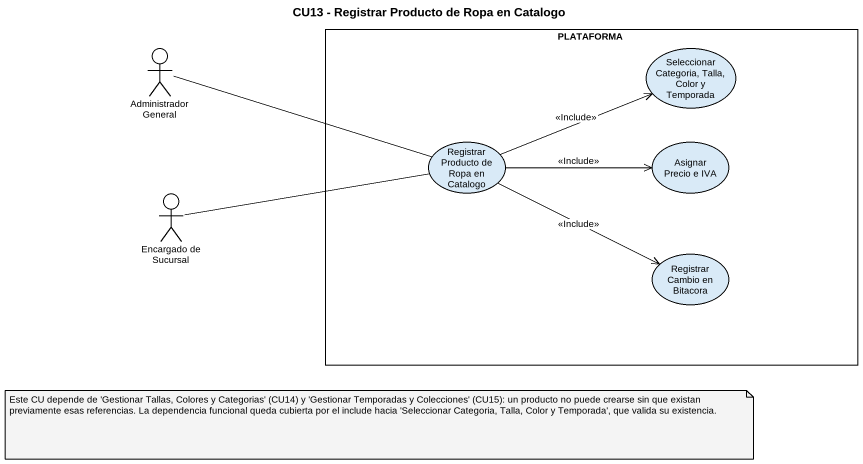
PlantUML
@startuml
title CU13 - Registrar Producto de Ropa en Catalogo
actor "Administrador General" as Administrador_General
rectangle PLATAFORMA {
  usecase "Seleccionar Categoria, Talla, Color y Temporada" as Seleccionar_Categoria_Talla
  usecase "Registrar Producto de Ropa en Catalogo" as Registrar_Producto_de_Ropa
  usecase "Asignar Precio e IVA" as Asignar_Precio_e_IVA
  usecase "Registrar Cambio en Bitacora" as Registrar_Cambio_en_Bitacora
}
actor "Encargado de Sucursal" as Encargado_de_Sucursal
Administrador_General -right- Registrar_Producto_de_Ropa
Registrar_Producto_de_Ropa -right-> Seleccionar_Categoria_Talla : <<Include>>
Registrar_Producto_de_Ropa -right-> Asignar_Precio_e_IVA : <<Include>>
Registrar_Producto_de_Ropa -right-> Registrar_Cambio_en_Bitacora : <<Include>>
Encargado_de_Sucursal -right- Registrar_Producto_de_Ropa
note as N1
  Este CU depende de 'Gestionar Tallas, Colores y Categorias' (CU14) y 'Gestionar Temporadas y Colecciones' (CU15): un producto no puede crearse sin que existan previamente esas referencias. La dependencia funcional queda cubierta por el include hacia 'Seleccionar Categoria, Talla, Color y Temporada', que valida su existencia.
end note
@enduml
